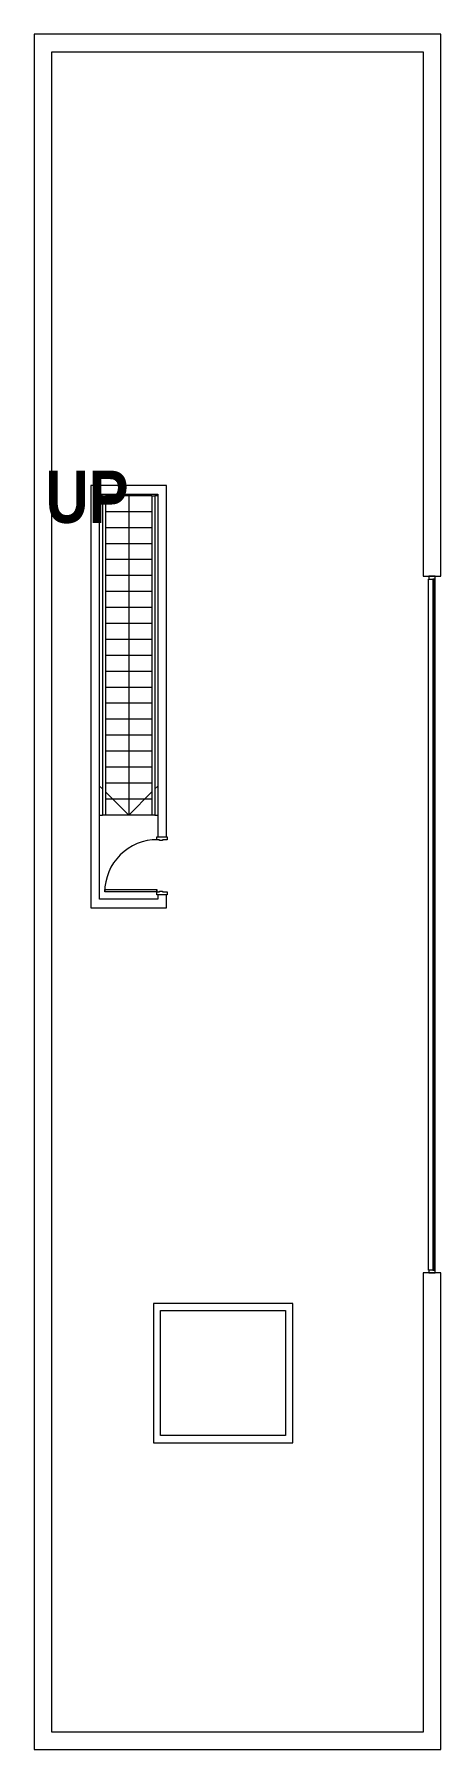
# Model space of a CAD drawing. Header units: inches. Extents: x 473 to 753, y 56 to 1238.
import ezdxf

# ---------------------------------------------------------------- set-up
doc = ezdxf.new("R2010")
doc.units = ezdxf.units.IN
doc.header["$MEASUREMENT"] = 0
for name, color, linetype, lineweight in [('A-DOOR', 31, 'Continuous', 9), ('A-DOOR-FRAM', 31, 'Continuous', 9), ('A-FLOR-HRAL', 11, 'Continuous', 9), ('A-GLAZ-CURT', 52, 'Continuous', 9), ('A-GLAZ-CWMG', 51, 'Continuous', 9), ('A-WALL', 113, 'Continuous', 9), ('I-WALL', 2, 'Continuous', 9), ('S-STRS', 31, 'Continuous', 9), ('S-STRS-ANNO', 31, 'Continuous', 9), ('S-STRS-IDEN', 31, 'Continuous', 9)]:
    doc.layers.add(name, color=color, linetype=linetype, lineweight=lineweight)
doc.styles.add('Arial Narrow_B', font='ARIALNB.TTF', dxfattribs={"height": 36})

# ---------------------------------------------------------------- blocks, each defined once
blk = doc.blocks.new('Railing - Railing-5137421-LEVEL 3 Map Export')
at = {"layer": 'A-FLOR-HRAL'}
for p, q in [((519.6, 920.4), (521.6, 920.4)), ((519.6, 920.4), (519.6, 700.4)), ((521.6, 920.4), (521.6, 700.4)), ((521.6, 700.4), (519.6, 700.4))]:
    blk.add_line(p, q, dxfattribs=at)
blk = doc.blocks.new('Railing - Railing-5137425-LEVEL 3 Map Export')
at = {"layer": 'A-FLOR-HRAL'}
for p, q in [((553.6, 920.4), (555.6, 920.4)), ((553.6, 920.4), (553.6, 700.4)), ((555.6, 920.4), (555.6, 700.4)), ((555.6, 700.4), (553.6, 700.4))]:
    blk.add_line(p, q, dxfattribs=at)
blk = doc.blocks.new('System Panel - zGlazed-5158438-LEVEL 3 Map Export')
at = {"layer": 'A-GLAZ-CURT'}
for p, q in [((238, 1.5), (-238, 1.5)), ((-238, 1.5), (-238, 0.5)), ((-238, 0.5), (238, 0.5)), ((238, 0.5), (238, 1.5))]:
    blk.add_line(p, q, dxfattribs=at)
blk = doc.blocks.new('Rectangular Mullion - 4 1_2_ x 2_ Rectangular_CE_-5139873-LEVEL 3 Map Export')
at = {"layer": 'A-GLAZ-CWMG'}
for p, q in [((744.3, 386.9), (744.3, 862.9)), ((748.8, 386.9), (748.8, 862.9))]:
    blk.add_line(p, q, dxfattribs=at)
blk = doc.blocks.new('Rectangular Mullion - 4 1_2_ x 2_ Rectangular_CE_-5158439-LEVEL 3 Map Export')
at = {"layer": 'A-GLAZ-CWMG'}
for p, q in [((-2, 2.25), (0, 2.25)), ((-2, -2.25), (-2, 2.25)), ((0, 2.25), (0, -2.25)), ((0, -2.25), (-2, -2.25))]:
    blk.add_line(p, q, dxfattribs=at)
blk = doc.blocks.new('Rectangular Mullion - 4 1_2_ x 2_ Rectangular_CE_-5158440-LEVEL 3 Map Export')
at = {"layer": 'A-GLAZ-CWMG'}
for p, q in [((0, 2.25), (-2, 2.25)), ((-2, 2.25), (-2, -2.25)), ((0, -2.25), (0, 2.25)), ((-2, -2.25), (0, -2.25))]:
    blk.add_line(p, q, dxfattribs=at)
blk = doc.blocks.new('Door-Single_CE_ - HM Door-2_ HM Frame-5141869-LEVEL 3 Map Export')
at = {"layer": 'A-DOOR'}
for p, q in [((16.25, -39.5), (16.25, -3.5)), ((16.25, -3.5), (18, -3.5)), ((16.25, -39.5), (16.25, -3.5)), ((18, -3.5), (16.25, -3.5)), ((18, -3.5), (18, -39.5)), ((18, -3.5), (18, -39.5)), ((18, -39.5), (16.25, -39.5)), ((18, -39.5), (16.25, -39.5))]:
    blk.add_line(p, q, dxfattribs=at)
blk.add_arc((18, -3.5), 36, 179.5, 270, dxfattribs=at)
blk.add_arc((18, -3.5), 36, 179.5, 270, dxfattribs=at)
blk.add_arc((18, -3.5), 36, 179.5, 270, dxfattribs=at)
blk.add_arc((18, -3.5), 36, 179.5, 270, dxfattribs=at)
at = {"layer": 'A-DOOR-FRAM'}
for p, q in [((-20, 3.5), (-18, 3.5)), ((-20, -3.5), (-20, 3.5)), ((-18, 3.5), (-18, 0.25)), ((-18, 0.25), (-17.5, 0.25)), ((-17.5, 0.25), (-17.5, -1.75)), ((17.5, 0.25), (18, 0.25)), ((17.5, -1.75), (17.5, 0.25)), ((18, 3.5), (20, 3.5)), ((18, 0.25), (18, 3.5)), ((20, 3.5), (20, -3.5)), ((-18, -3.5), (-20, -3.5)), ((-18, -1.75), (-18, -3.5)), ((-17.5, -1.75), (-18, -1.75)), ((18, -1.75), (17.5, -1.75)), ((18, -3.5), (18, -1.75)), ((20, -3.5), (18, -3.5))]:
    blk.add_line(p, q, dxfattribs=at)

msp = doc.modelspace()

# ---------------------------------------------------------------- linework, layer by layer
at = {"layer": 'A-WALL', "lineweight": 15}
for p, q in [((752.6, 1238.4), (472.6, 1238.4)), ((472.6, 1238.4), (472.6, 56.4)), ((752.6, 864.9), (752.6, 1238.4)), ((484.6, 1226.4), (740.6, 1226.4)), ((484.6, 68.4), (484.6, 1226.4)), ((740.6, 1226.4), (740.6, 864.9)), ((511.6, 927.4), (511.6, 636.4)), ((563.6, 927.4), (511.6, 927.4)), ((563.6, 685.4), (563.6, 927.4)), ((517.6, 642.4), (517.6, 921.4)), ((517.6, 921.4), (557.6, 921.4)), ((557.6, 921.4), (557.6, 685.4)), ((740.6, 864.9), (752.6, 864.9)), ((557.6, 685.4), (563.6, 685.4)), ((557.6, 642.4), (517.6, 642.4)), ((557.6, 645.4), (557.6, 642.4)), ((563.6, 645.4), (557.6, 645.4)), ((563.6, 636.4), (563.6, 645.4)), ((511.6, 636.4), (563.6, 636.4)), ((740.6, 384.9), (740.6, 68.4)), ((752.6, 384.9), (740.6, 384.9)), ((752.6, 56.4), (752.6, 384.9)), ((740.6, 68.4), (484.6, 68.4)), ((472.6, 56.4), (752.6, 56.4))]:
    msp.add_line(p, q, dxfattribs=at)
at = {"layer": 'I-WALL', "lineweight": 15}
for p, q in [((650.6, 363.9), (554.6, 363.9)), ((554.6, 363.9), (554.6, 267.9)), ((559.6, 358.9), (645.6, 358.9)), ((559.6, 272.9), (559.6, 358.9)), ((645.6, 358.9), (645.6, 272.9)), ((650.6, 267.9), (650.6, 363.9)), ((645.6, 272.9), (559.6, 272.9)), ((554.6, 267.9), (650.6, 267.9))]:
    msp.add_line(p, q, dxfattribs=at)
at = {"layer": 'S-STRS'}
for p, q in [((519.6, 920.4), (517.6, 920.4)), ((553.6, 920.4), (521.6, 920.4)), ((557.6, 920.4), (555.6, 920.4)), ((553.6, 909.4), (521.6, 909.4)), ((553.6, 898.4), (521.6, 898.4)), ((553.6, 887.4), (521.6, 887.4)), ((553.6, 876.4), (521.6, 876.4)), ((553.6, 865.4), (521.6, 865.4)), ((553.6, 854.4), (521.6, 854.4)), ((553.6, 843.4), (521.6, 843.4)), ((553.6, 832.4), (521.6, 832.4)), ((553.6, 821.4), (521.6, 821.4)), ((553.6, 810.4), (521.6, 810.4)), ((553.6, 799.4), (521.6, 799.4)), ((553.6, 788.4), (521.6, 788.4)), ((553.6, 777.4), (521.6, 777.4)), ((553.6, 766.4), (521.6, 766.4)), ((553.6, 755.4), (521.6, 755.4)), ((553.6, 744.4), (521.6, 744.4)), ((553.6, 733.4), (521.6, 733.4)), ((553.6, 722.4), (521.6, 722.4)), ((553.6, 711.4), (521.6, 711.4)), ((517.6, 700.4), (519.6, 700.4)), ((553.6, 700.4), (521.6, 700.4)), ((555.6, 700.4), (557.6, 700.4))]:
    msp.add_line(p, q, dxfattribs=at)
at = {"layer": 'S-STRS-ANNO'}
for p, q in [((537.6, 920.4), (537.6, 909.4)), ((537.6, 909.4), (537.6, 898.4)), ((537.6, 898.4), (537.6, 887.4)), ((537.6, 887.4), (537.6, 876.4)), ((537.6, 876.4), (537.6, 865.4)), ((537.6, 865.4), (537.6, 854.4)), ((537.6, 854.4), (537.6, 843.4)), ((537.6, 843.4), (537.6, 832.4)), ((537.6, 832.4), (537.6, 821.4)), ((537.6, 821.4), (537.6, 810.4)), ((537.6, 810.4), (537.6, 799.4)), ((537.6, 799.4), (537.6, 788.4)), ((537.6, 788.4), (537.6, 777.4)), ((537.6, 777.4), (537.6, 766.4)), ((537.6, 766.4), (537.6, 755.4)), ((537.6, 755.4), (537.6, 744.4)), ((537.6, 744.4), (537.6, 733.4)), ((537.6, 733.4), (537.6, 722.4)), ((537.6, 722.4), (537.6, 711.4)), ((519.6, 718.4), (517.6, 720.4)), ((537.6, 700.4), (521.6, 716.4)), ((537.6, 700.4), (553.6, 716.4)), ((537.6, 711.4), (537.6, 700.4)), ((555.6, 718.4), (557.6, 720.4))]:
    msp.add_line(p, q, dxfattribs=at)

# ---------------------------------------------------------------- block references
at = {"layer": 'A-DOOR', "rotation": 269.9999999999994}
msp.add_blockref('Door-Single_CE_ - HM Door-2_ HM Frame-5141869-LEVEL 3 Map Export', (560.6, 665.4), dxfattribs=at)
at = {"layer": 'A-FLOR-HRAL'}
for name in ['Railing - Railing-5137421-LEVEL 3 Map Export', 'Railing - Railing-5137425-LEVEL 3 Map Export']:
    msp.add_blockref(name, (0, 0), dxfattribs=at)
at = {"layer": 'A-GLAZ-CURT', "rotation": 269.9999999999995}
msp.add_blockref('System Panel - zGlazed-5158438-LEVEL 3 Map Export', (746.6, 624.9), dxfattribs=at)
at = {"layer": 'A-GLAZ-CWMG', "rotation": 89.99999999999955}
msp.add_blockref('Rectangular Mullion - 4 1_2_ x 2_ Rectangular_CE_-5158440-LEVEL 3 Map Export', (746.6, 864.9), dxfattribs=at)
at = {"layer": 'A-GLAZ-CWMG'}
msp.add_blockref('Rectangular Mullion - 4 1_2_ x 2_ Rectangular_CE_-5139873-LEVEL 3 Map Export', (0, 0), dxfattribs=at)
at = {"layer": 'A-GLAZ-CWMG', "extrusion": (0, 0, -1), "rotation": 270.0000000000005}
msp.add_blockref('Rectangular Mullion - 4 1_2_ x 2_ Rectangular_CE_-5158439-LEVEL 3 Map Export', (-746.6, 384.9), dxfattribs=at)

# ---------------------------------------------------------------- texts
at = {"layer": 'S-STRS-IDEN', "insert": (480.3, 937.7), "char_height": 36, "width": 68.775, "attachment_point": 1, "line_spacing_factor": 0.974696, "style": 'Arial Narrow_B'}
msp.add_mtext('UP', dxfattribs=at)

doc.saveas('drawing.dxf')
